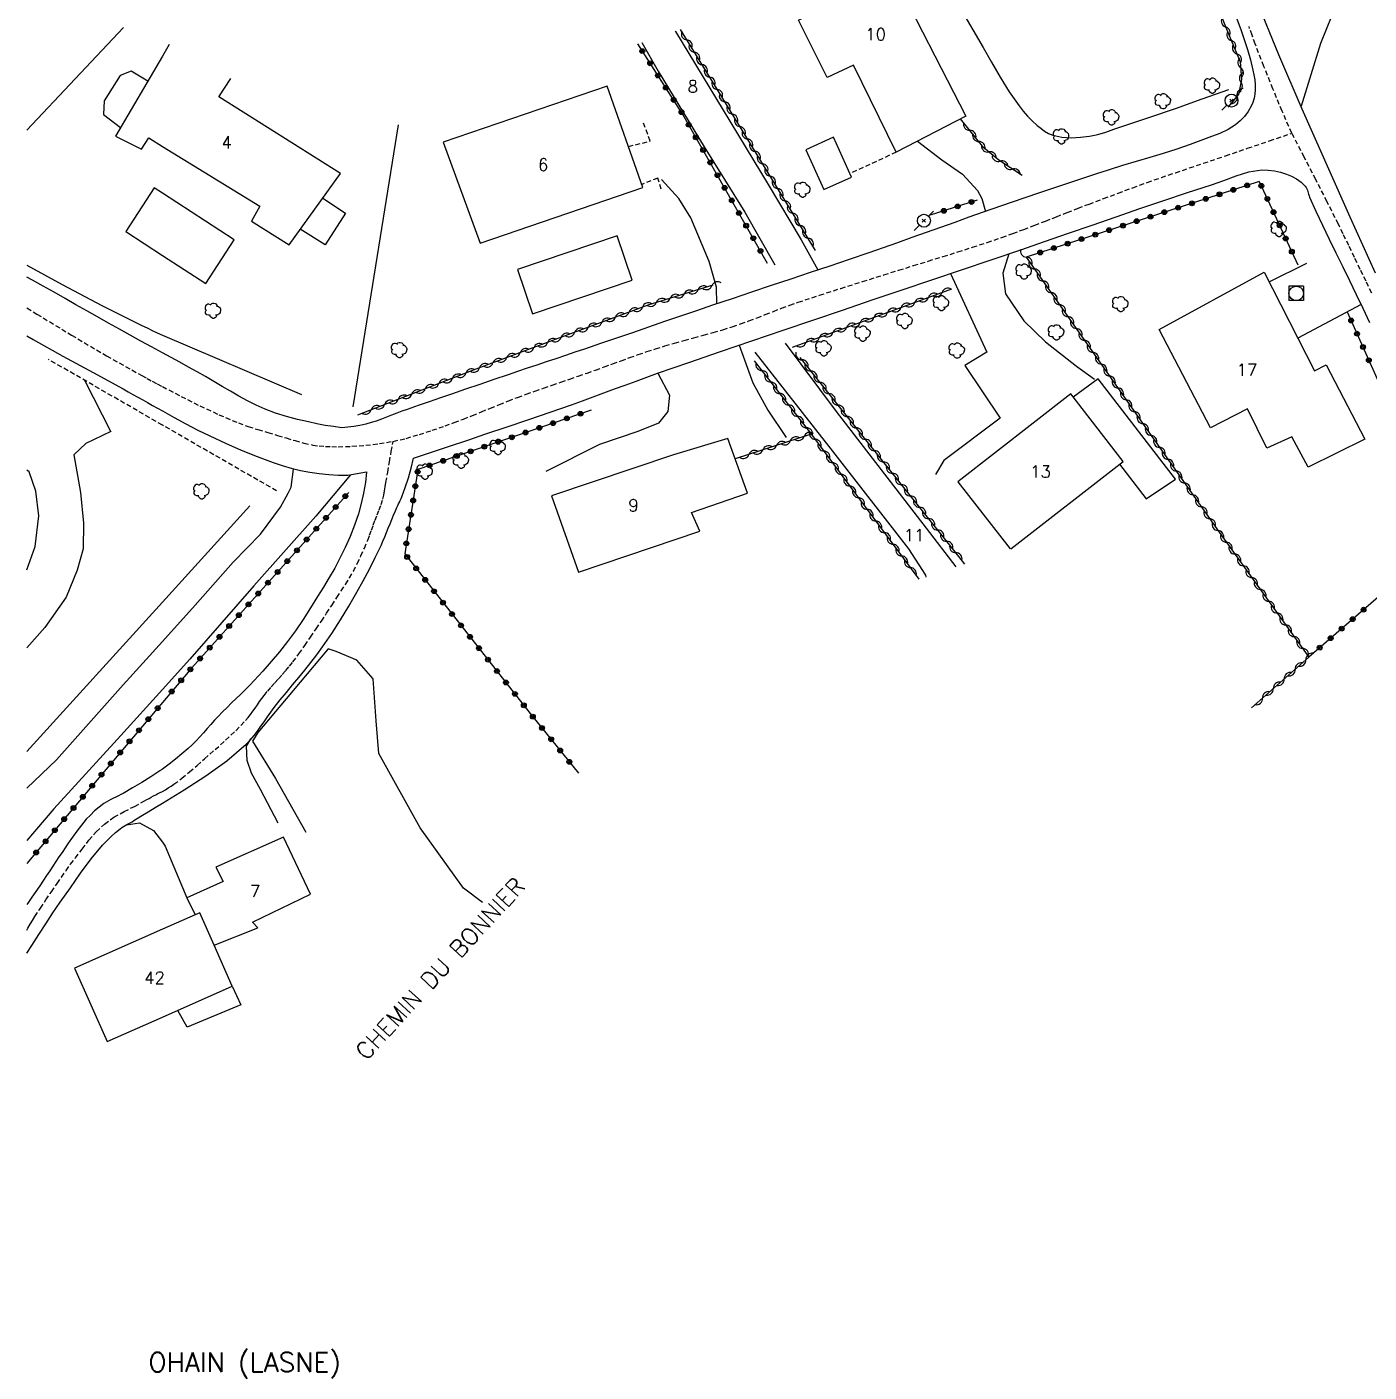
# Model space of a CAD drawing. Header units: millimetres. Extents: x 157000 to 158000, y 155000 to 156000.
# Drawn here: x 157000 to 157138.7, y 155485.5 to 155624.5 of the extents above; entities that cross this region are included whole.
import ezdxf
from ezdxf.enums import TextEntityAlignment as Align

# ---------------------------------------------------------------- set-up
doc = ezdxf.new("R2010")
doc.units = ezdxf.units.MM
doc.linetypes.add('DASHED', pattern=[0.75, 0.5, -0.25])
doc.layers.get('0').update_dxf_attribs({"linetype": 'CONTINUOUS'})
for name, color, linetype in [('W0001', 6, 'DASHED'), ('W0008', 7, 'CONTINUOUS'), ('W0017', 7, 'CONTINUOUS'), ('W0101', 7, 'CONTINUOUS'), ('W0104', 1, 'CONTINUOUS'), ('W0112', 1, 'DASHED'), ('W0300', 7, 'CONTINUOUS'), ('W0303', 7, 'CONTINUOUS'), ('W0310', 3, 'CONTINUOUS'), ('W0323', 7, 'CONTINUOUS'), ('W0330', 7, 'CONTINUOUS'), ('W0420', 7, 'CONTINUOUS'), ('W0473', 7, 'CONTINUOUS'), ('W0515', 5, 'CONTINUOUS'), ('W0980', 7, 'CONTINUOUS'), ('W0989', 7, 'CONTINUOUS'), ('W0991', 7, 'CONTINUOUS'), ('W1102', 7, 'CONTINUOUS')]:
    doc.layers.add(name, color=color, linetype=linetype)
doc.styles.get("Standard").update_dxf_attribs({"font": 'romans.shx', "width": 0.85})

# ---------------------------------------------------------------- blocks, each defined once
blk = doc.blocks.new('T300')
for p, q in [((-0.8, 0.51), (-0.86, 0.34)), ((-0.86, 0.34), (-0.86, 0.17)), ((-0.86, 0.17), (-0.74, 0.06)), ((-0.69, 0.63), (-0.8, 0.51)), ((-0.8, -0.06), (-0.74, 0.06)), ((-0.74, 0.06), (-0.69, 0.11)), ((-0.57, 0.69), (-0.69, 0.63)), ((-0.46, 0.69), (-0.57, 0.69)), ((-0.29, 0.63), (-0.46, 0.69)), ((-0.29, 0.63), (-0.17, 0.74)), ((-0.23, 0.57), (-0.29, 0.63)), ((-0.17, 0.74), (-0.06, 0.8)), ((-0.06, 0.8), (0.06, 0.8)), ((0.06, 0.8), (0.23, 0.74)), ((0.23, 0.74), (0.34, 0.63)), ((0.34, 0.63), (0.4, 0.51)), ((0.46, 0.46), (0.34, 0.46)), ((0.4, 0.51), (0.4, 0.46)), ((0.57, 0.4), (0.46, 0.46)), ((0.57, 0.4), (0.69, 0.29)), ((0.69, 0.29), (0.74, 0.17)), ((0.74, 0.06), (0.69, -0.17)), ((0.74, 0.17), (0.74, 0.06)), ((-0.8, -0.17), (-0.8, -0.06)), ((-0.8, -0.23), (-0.8, -0.17)), ((-0.74, -0.34), (-0.8, -0.23)), ((-0.69, -0.4), (-0.74, -0.34)), ((-0.51, -0.46), (-0.69, -0.4)), ((-0.4, -0.46), (-0.51, -0.46)), ((-0.4, -0.46), (-0.34, -0.46)), ((-0.34, -0.46), (-0.34, -0.4)), ((-0.34, -0.51), (-0.34, -0.46)), ((-0.29, -0.63), (-0.34, -0.51)), ((-0.17, -0.74), (-0.29, -0.63)), ((-0.06, -0.8), (-0.17, -0.74)), ((0.06, -0.8), (-0.06, -0.8)), ((0.17, -0.74), (0.06, -0.8)), ((0.23, -0.69), (0.17, -0.74)), ((0.29, -0.46), (0.23, -0.46)), ((0.29, -0.63), (0.23, -0.69)), ((0.46, -0.4), (0.29, -0.46)), ((0.34, -0.51), (0.29, -0.63)), ((0.34, -0.51), (0.34, -0.46)), ((0.57, -0.34), (0.46, -0.4)), ((0.63, -0.29), (0.57, -0.34)), ((0.69, -0.17), (0.63, -0.29))]:
    blk.add_line(p, q)
blk = doc.blocks.new('T420')
for p, q in [((0.75, 0.75), (-0.75, 0.75)), ((-0.75, 0.75), (-0.75, -0.75)), ((0.75, 0.75), (0.75, -0.75)), ((0.75, -0.75), (-0.75, -0.75))]:
    blk.add_line(p, q)
blk.add_ellipse((0, 0), major_axis=(-0.53, 0.53), ratio=1, start_param=3.926991, end_param=10.210176)
blk = doc.blocks.new('T473')
for p, q in [((-0.166667, 0.166667), (0.166667, -0.166667)), ((-0.166667, -0.166667), (0.166667, 0.166667)), ((0.500001, 0.500001), (1.000002, 1.000002)), ((-1.000002, -1.000002), (-0.500001, -0.500001))]:
    blk.add_line(p, q)
blk.add_ellipse((0, 0), major_axis=(0.471405, 0.471405), ratio=1, start_param=5.4977871438, end_param=11.780972451)
blk = doc.blocks.new('t310o')
at = {"color": 0, "linetype": 'Continuous'}
for centre, start, end in [((-0.5, 0.38), 216.8699, 323.1304), ((0.5, -0.37), 36.8699, 143.1303)]:
    blk.add_arc(centre, 0.625, start, end, dxfattribs=at)
blk = doc.blocks.new('t323o')
at = {"color": 0, "linetype": 'Continuous'}
for radius in [0.25, 0.15]:
    blk.add_circle((0, 0), radius, dxfattribs=at)

msp = doc.modelspace()

# ---------------------------------------------------------------- linework, layer by layer
at = {"layer": 'W0001'}
for points in [[(157130.72, 155613.48), (157129.73, 155615.77), (157128.78, 155618.07), (157127.85, 155620.39), (157126.95, 155622.71), (157126.62, 155623.61), (157126.31, 155624.51)], [(157037.84, 155581.64), (157039.21, 155581.95), (157040.56, 155582.34), (157041.89, 155582.78), (157043.22, 155583.24), (157044.16, 155583.58), (157045.11, 155583.94), (157046.04, 155584.31), (157046.97, 155584.69), (157047.9, 155585.07), (157048.84, 155585.45), (157049.77, 155585.82), (157050.71, 155586.18), (157051.61, 155586.5), (157052.5, 155586.83), (157053.4, 155587.14), (157054.3, 155587.45), (157055.2, 155587.76), (157056.1, 155588.07), (157056.99, 155588.39), (157057.89, 155588.7), (157058.77, 155589.01), (157059.66, 155589.33), (157060.54, 155589.65), (157061.42, 155589.97), (157062.3, 155590.29), (157063.18, 155590.6), (157064.07, 155590.91), (157064.96, 155591.2), (157065.95, 155591.5), (157066.94, 155591.79), (157067.94, 155592.07), (157068.93, 155592.34), (157069.93, 155592.61), (157070.93, 155592.89), (157071.92, 155593.18), (157072.9, 155593.49), (157073.76, 155593.79), (157074.62, 155594.09), (157075.47, 155594.41), (157076.31, 155594.74), (157077.16, 155595.07), (157078, 155595.39), (157078.85, 155595.71), (157079.71, 155596.01), (157081.92, 155596.75), (157084.14, 155597.45), (157086.36, 155598.15), (157088.58, 155598.85), (157090.11, 155599.33), (157091.63, 155599.8), (157093.16, 155600.27), (157094.69, 155600.74), (157096.21, 155601.21), (157097.74, 155601.7), (157099.25, 155602.2), (157100.77, 155602.71), (157101.9, 155603.12), (157103.03, 155603.54), (157104.16, 155603.97), (157105.28, 155604.41), (157106.41, 155604.85), (157107.53, 155605.29), (157108.65, 155605.73), (157109.78, 155606.16), (157111.28, 155606.73), (157112.79, 155607.29), (157114.29, 155607.85), (157115.8, 155608.4), (157117.25, 155608.91), (157118.71, 155609.4), (157120.16, 155609.89), (157121.61, 155610.38), (157123.89, 155611.15), (157126.17, 155611.93), (157128.44, 155612.7), (157130.72, 155613.48)], [(157130.72, 155613.48), (157131.91, 155611.18), (157133.1, 155608.88), (157134.28, 155606.57), (157135.44, 155604.25), (157136.04, 155603.03), (157136.64, 155601.8), (157137.23, 155600.57), (157137.82, 155599.34), (157138.42, 155598.11), (157139.01, 155596.88)], [(157000, 155595.43), (157001.04, 155594.79), (157004.62, 155592.61), (157008.23, 155590.48), (157011.89, 155588.43), (157012.42, 155588.15), (157012.95, 155587.86), (157013.47, 155587.58), (157014, 155587.3)], [(157014, 155587.3), (157015.93, 155586.29), (157017.88, 155585.31), (157019.85, 155584.39), (157021.86, 155583.54), (157022.86, 155583.17), (157023.87, 155582.85), (157024.89, 155582.56), (157025.91, 155582.26), (157026.81, 155581.99), (157027.71, 155581.71), (157028.63, 155581.45), (157029.55, 155581.26), (157030.2, 155581.17), (157030.86, 155581.11), (157031.51, 155581.09), (157032.17, 155581.08), (157033.59, 155581.13), (157035.02, 155581.23), (157036.43, 155581.4), (157037.84, 155581.64)], [(157014, 155545.47), (157014.31, 155545.64), (157014.61, 155545.82), (157014.91, 155546.01), (157015.2, 155546.2), (157016.02, 155546.82), (157016.81, 155547.47), (157017.59, 155548.15), (157018.35, 155548.83), (157019.45, 155549.79), (157020.54, 155550.75), (157021.6, 155551.74), (157022.61, 155552.79), (157022.87, 155553.1), (157023.12, 155553.42), (157023.36, 155553.75), (157023.59, 155554.08), (157023.82, 155554.41), (157024.05, 155554.74), (157024.29, 155555.07), (157024.53, 155555.39), (157024.89, 155555.83), (157025.26, 155556.26), (157025.63, 155556.69), (157026.01, 155557.11), (157026.39, 155557.54), (157026.76, 155557.97), (157027.13, 155558.4), (157027.48, 155558.85), (157028.11, 155559.68), (157028.71, 155560.53), (157029.3, 155561.39), (157029.89, 155562.25), (157030.44, 155563.06), (157030.98, 155563.88), (157031.51, 155564.69), (157032.04, 155565.51), (157032.48, 155566.19), (157032.92, 155566.86), (157033.35, 155567.53), (157033.75, 155568.23), (157034.15, 155569.01), (157034.53, 155569.8), (157034.88, 155570.6), (157035.22, 155571.41), (157035.42, 155571.93), (157035.61, 155572.45), (157035.8, 155572.97), (157035.98, 155573.49), (157036.19, 155574.03), (157036.4, 155574.56), (157036.61, 155575.1), (157036.78, 155575.65), (157036.88, 155576.08), (157036.96, 155576.52), (157037.03, 155576.95), (157037.1, 155577.39), (157037.29, 155578.45), (157037.47, 155579.51), (157037.66, 155580.58), (157037.84, 155581.64)], [(157000, 155531.13), (157000.11, 155531.32), (157000.34, 155531.73), (157000.58, 155532.13), (157000.83, 155532.53), (157001.39, 155533.4), (157001.96, 155534.25), (157002.54, 155535.1), (157003.12, 155535.94), (157003.58, 155536.61), (157004.05, 155537.28), (157004.52, 155537.94), (157005.01, 155538.59), (157005.71, 155539.5), (157006.41, 155540.41), (157007.17, 155541.29), (157008.01, 155542.09), (157008.99, 155542.79), (157010.05, 155543.38), (157011.12, 155543.92), (157012.17, 155544.49), (157012.4, 155544.62), (157012.62, 155544.74), (157012.85, 155544.86), (157013.08, 155544.99), (157013.31, 155545.11), (157013.54, 155545.23), (157013.77, 155545.35), (157014, 155545.47)]]:
    msp.add_lwpolyline(points, dxfattribs=at)
at = {"layer": 'W0008'}
for points in [[(157139.39, 155599.01), (157136.77, 155604.81), (157134.27, 155610.39), (157131.81, 155615.98), (157129.4, 155621.6), (157127.08, 155627.26)], [(157124.98, 155625.47), (157125.45, 155624.19), (157125.81, 155623.16), (157126.15, 155622.13), (157126.45, 155621.08), (157126.71, 155620.01), (157126.81, 155619.51), (157126.9, 155619), (157126.96, 155618.49), (157126.96, 155617.97), (157126.91, 155617.53), (157126.84, 155617.1), (157126.71, 155616.67), (157126.54, 155616.27), (157126.21, 155615.72), (157125.83, 155615.22), (157125.39, 155614.76), (157124.91, 155614.35), (157124.14, 155613.86), (157123.3, 155613.47), (157122.45, 155613.14), (157121.61, 155612.82), (157120.24, 155612.31), (157118.85, 155611.83), (157117.45, 155611.39), (157116.05, 155610.96), (157114.65, 155610.55), (157113.24, 155610.13), (157111.84, 155609.7), (157110.45, 155609.26), (157107.54, 155608.29), (157104.64, 155607.31), (157101.74, 155606.31), (157098.85, 155605.31), (157097.36, 155604.8), (157095.89, 155604.27), (157094.41, 155603.75), (157092.93, 155603.22), (157091.45, 155602.69), (157089.97, 155602.17), (157088.49, 155601.65), (157087.01, 155601.13), (157085, 155600.44), (157082.98, 155599.76), (157080.96, 155599.08), (157078.94, 155598.41), (157076.92, 155597.73), (157074.9, 155597.06), (157072.89, 155596.38), (157070.87, 155595.7), (157069.21, 155595.14), (157067.56, 155594.57), (157065.9, 155594.01), (157064.25, 155593.44), (157062.59, 155592.87), (157060.94, 155592.3), (157059.28, 155591.74), (157057.62, 155591.17), (157056.64, 155590.84), (157055.65, 155590.51), (157054.67, 155590.18), (157053.68, 155589.85), (157052.7, 155589.52), (157051.71, 155589.19), (157050.72, 155588.86), (157049.74, 155588.53), (157048.27, 155588.03), (157046.81, 155587.53), (157045.34, 155587.03), (157043.88, 155586.53), (157042.73, 155586.14), (157041.58, 155585.74), (157040.44, 155585.34), (157039.29, 155584.94), (157038.76, 155584.75), (157038.23, 155584.55), (157037.7, 155584.34), (157037.18, 155584.13), (157036.65, 155583.93), (157036.11, 155583.74), (157035.57, 155583.57), (157035.02, 155583.42), (157034.41, 155583.28), (157033.8, 155583.18), (157033.18, 155583.1), (157032.56, 155583.05)], [(157039.97, 155579.89), (157041.83, 155580.52), (157043.69, 155581.14), (157045.56, 155581.77), (157047.42, 155582.4), (157049.64, 155583.15), (157051.86, 155583.9), (157054.08, 155584.65), (157056.3, 155585.43), (157057.41, 155585.82), (157058.52, 155586.23), (157059.63, 155586.64), (157060.74, 155587.05), (157061.85, 155587.46), (157062.96, 155587.87), (157064.07, 155588.27), (157065.19, 155588.67), (157068.43, 155589.8), (157071.67, 155590.92), (157074.92, 155592.02), (157078.17, 155593.12), (157081.24, 155594.17), (157084.3, 155595.21), (157087.37, 155596.25), (157090.45, 155597.29), (157093.52, 155598.32), (157096.59, 155599.36), (157099.66, 155600.4), (157102.73, 155601.44), (157105.19, 155602.28), (157107.65, 155603.14), (157110.11, 155603.99), (157112.57, 155604.85), (157115.03, 155605.7), (157117.49, 155606.53), (157119.96, 155607.35), (157122.44, 155608.15), (157123.71, 155608.6), (157124.98, 155609.08), (157126.3, 155609.48), (157127.65, 155609.69), (157128.3, 155609.68), (157128.94, 155609.61), (157129.57, 155609.46), (157130.18, 155609.26), (157130.71, 155609.03), (157131.23, 155608.76), (157131.71, 155608.43), (157132.13, 155608.01), (157132.22, 155607.88), (157132.29, 155607.75), (157132.35, 155607.6), (157132.39, 155607.46), (157132.43, 155607.31), (157132.47, 155607.17), (157132.52, 155607.02), (157132.57, 155606.88), (157133.22, 155605.42), (157133.89, 155603.98), (157134.58, 155602.54), (157135.28, 155601.11), (157135.99, 155599.68), (157136.7, 155598.25), (157137.4, 155596.82), (157138.09, 155595.39), (157138.78, 155593.92)], [(157014, 155590.79), (157012.89, 155591.39), (157011.78, 155592), (157010.67, 155592.61), (157009.57, 155593.22), (157008.44, 155593.85), (157007.31, 155594.49), (157006.19, 155595.12), (157005.07, 155595.76), (157003.94, 155596.4), (157002.82, 155597.04), (157001.69, 155597.67), (157000.57, 155598.3), (157000, 155598.62)], [(157000, 155592.55), (157000.64, 155592.18), (157003.73, 155590.45), (157006.84, 155588.75), (157009.94, 155587.05), (157010.45, 155586.77), (157010.96, 155586.49), (157011.46, 155586.2), (157011.97, 155585.92), (157012.48, 155585.64), (157012.99, 155585.35), (157013.49, 155585.07), (157014, 155584.78)], [(157032.56, 155583.05), (157031.69, 155583.16), (157030.83, 155583.29), (157029.97, 155583.45), (157029.12, 155583.64), (157027.98, 155583.91), (157026.84, 155584.21), (157025.71, 155584.56), (157024.61, 155584.98), (157023.69, 155585.39), (157022.79, 155585.83), (157021.91, 155586.31), (157021.04, 155586.81), (157020.18, 155587.32), (157019.33, 155587.83), (157018.46, 155588.34), (157017.59, 155588.83), (157016.69, 155589.32), (157015.8, 155589.81), (157014.9, 155590.3), (157014, 155590.79)], [(157014, 155584.78), (157015.22, 155584.11), (157016.44, 155583.45), (157017.68, 155582.81), (157018.92, 155582.2), (157020.53, 155581.45), (157022.15, 155580.74), (157023.79, 155580.07), (157025.45, 155579.46), (157026.38, 155579.16), (157027.32, 155578.88), (157028.27, 155578.63), (157029.23, 155578.44), (157030.22, 155578.3), (157031.2, 155578.2), (157032.19, 155578.15), (157033.18, 155578.15)], [(157014, 155544.26), (157016.26, 155545.63), (157018.49, 155547.06), (157020.65, 155548.61), (157022.67, 155550.35), (157023.09, 155550.77), (157023.48, 155551.23), (157023.85, 155551.7), (157024.19, 155552.19), (157024.53, 155552.67), (157024.86, 155553.16), (157025.2, 155553.65), (157025.56, 155554.12), (157026.18, 155554.91), (157026.82, 155555.68), (157027.46, 155556.46), (157028.09, 155557.23), (157028.73, 155558), (157029.36, 155558.79), (157029.97, 155559.58), (157030.56, 155560.39), (157031.5, 155561.77), (157032.4, 155563.18), (157033.26, 155564.61), (157034.1, 155566.05), (157034.76, 155567.24), (157035.4, 155568.43), (157036.01, 155569.64), (157036.6, 155570.86), (157036.8, 155571.31), (157036.99, 155571.76), (157037.17, 155572.21), (157037.35, 155572.66), (157037.53, 155573.11), (157037.71, 155573.56), (157037.89, 155574.01), (157038.08, 155574.46), (157038.16, 155574.64), (157038.25, 155574.82), (157038.34, 155575), (157038.42, 155575.18), (157038.51, 155575.35), (157038.59, 155575.53), (157038.67, 155575.72), (157038.75, 155575.9), (157039.1, 155576.88), (157039.43, 155577.88), (157039.71, 155578.88), (157039.97, 155579.89)], [(157035.1, 155578.49), (157034.98, 155577.39), (157034.8, 155576.3), (157034.56, 155575.22), (157034.27, 155574.16), (157033.87, 155572.97), (157033.4, 155571.81), (157032.88, 155570.68), (157032.34, 155569.56), (157031.81, 155568.55), (157031.24, 155567.56), (157030.64, 155566.58), (157030.04, 155565.61), (157029.3, 155564.42), (157028.54, 155563.24), (157027.75, 155562.07), (157026.93, 155560.94), (157026.11, 155559.89), (157025.26, 155558.88), (157024.38, 155557.89), (157023.48, 155556.91), (157023.03, 155556.44), (157022.57, 155555.97), (157022.11, 155555.51), (157021.64, 155555.06), (157021.16, 155554.6), (157020.69, 155554.15), (157020.23, 155553.69), (157019.77, 155553.22), (157019.38, 155552.81), (157019, 155552.39), (157018.62, 155551.96), (157018.24, 155551.53), (157017.86, 155551.11), (157017.48, 155550.69), (157017.08, 155550.28), (157016.67, 155549.89), (157016.03, 155549.33), (157015.37, 155548.79), (157014.69, 155548.27), (157014, 155547.77)], [(157033.18, 155578.15), (157035.1, 155578.49)], [(157014, 155547.77), (157013.94, 155547.72), (157013.87, 155547.68), (157013.81, 155547.64), (157013.75, 155547.59), (157012.82, 155546.97), (157011.88, 155546.38), (157010.92, 155545.82), (157009.95, 155545.26), (157009.7, 155545.13), (157009.45, 155545), (157009.2, 155544.88), (157008.94, 155544.75), (157008.69, 155544.63), (157008.44, 155544.5), (157008.19, 155544.36), (157007.96, 155544.2), (157007.47, 155543.84), (157007, 155543.44), (157006.56, 155543.02), (157006.14, 155542.58), (157005.64, 155541.99), (157005.17, 155541.37), (157004.73, 155540.74), (157004.28, 155540.11), (157003.95, 155539.64), (157003.63, 155539.16), (157003.31, 155538.69), (157002.99, 155538.21), (157002.67, 155537.73), (157002.36, 155537.25), (157002.04, 155536.77), (157001.72, 155536.29), (157001.32, 155535.7), (157000.92, 155535.11), (157000.51, 155534.52), (157000.11, 155533.93), (157000, 155533.78)], [(157000, 155528.75), (157000.51, 155529.55), (157001.23, 155530.67), (157001.95, 155531.79), (157002.68, 155532.9), (157003.44, 155534), (157004.49, 155535.51), (157005.55, 155537.02), (157006.65, 155538.5), (157007.83, 155539.91), (157008.26, 155540.37), (157008.7, 155540.81), (157009.16, 155541.22), (157009.65, 155541.61), (157009.81, 155541.73), (157009.99, 155541.84), (157010.16, 155541.94), (157010.34, 155542.04), (157010.52, 155542.13), (157010.69, 155542.23), (157010.87, 155542.33), (157011.04, 155542.44), (157011.78, 155542.9), (157012.52, 155543.36), (157013.26, 155543.81), (157014, 155544.26)]]:
    msp.add_lwpolyline(points, dxfattribs=at)
at = {"layer": 'W0017'}
for points in [[(157144.89, 155665.96), (157144.6, 155663.2), (157143.82, 155658.43), (157142.28, 155648.01), (157140.38, 155639.84), (157137.9, 155632.84), (157135.46, 155627.11), (157133.71, 155622.77), (157131.71, 155616.28)], [(157067, 155624.02), (157067.02, 155623.99), (157071.95, 155615.88), (157076.63, 155608.18), (157080.03, 155602.46), (157081.75, 155599.36)], [(157063.56, 155622.85), (157065.24, 155619.91), (157069.99, 155612.08), (157074.21, 155605.34), (157077.3, 155599.88)], [(157092.05, 155612.65), (157094.55, 155610.74), (157096.71, 155609.24), (157098.26, 155607.58), (157098.7, 155606.74), (157099.08, 155605.39)], [(157071.31, 155595.85), (157071.27, 155597.57), (157070.53, 155600.24), (157068.61, 155604.74), (157067.37, 155606.73), (157065.58, 155608.71)], [(157101.48, 155601.02), (157100.88, 155599.02), (157101.14, 155596.87), (157103.05, 155594.08), (157105.28, 155591.93), (157108.47, 155589.42), (157110.34, 155588.06)], [(157095.45, 155598.98), (157099.21, 155590.86), (157096.95, 155589.49), (157100.58, 155584.02), (157094.77, 155579.65), (157093.9, 155578.21)], [(157128.39, 155598.12), (157132.29, 155600.07)], [(157137.91, 155595.77), (157131.36, 155592.29)], [(157073.63, 155591.58), (157075.03, 155587.7), (157076.58, 155584.86), (157078.46, 155582.05)], [(157075.25, 155590.87), (157083.25, 155580.64), (157091.13, 155570.53), (157092.89, 155567.8), (157092.91, 155567.62)], [(157096.04, 155568.66), (157092.99, 155572.66), (157083.67, 155584.74), (157078.39, 155591.8)], [(157005.95, 155587.96), (157008.66, 155582.63)], [(157065.21, 155588.68), (157066.43, 155586.4), (157066.23, 155584.71), (157065.29, 155583.51), (157063.14, 155582.64), (157059.19, 155581.32), (157053.62, 155578.51)], [(157008.66, 155582.64), (157006.09, 155581.42), (157004.86, 155580.25), (157005.55, 155576.36), (157005.86, 155573.2), (157005.81, 155570.52), (157005.19, 155568.33), (157004.05, 155565.52), (157001.87, 155562.41), (157000.01, 155560.3)], [(157000, 155568.36), (157000.86, 155570.77), (157001.25, 155573.94), (157000.92, 155576.48), (157000.23, 155578.49), (157000, 155578.65)], [(157014, 155560.96), (157017.38, 155564.7), (157021.33, 155569.16), (157024.13, 155572.04), (157026.2, 155574.85), (157027.02, 155576.3), (157027.33, 155576.9), (157027.54, 155578.76)], [(157033.43, 155578.19), (157029.86, 155573.91), (157023.45, 155566.7), (157016.84, 155559.14), (157014, 155555.99)], [(157000, 155545.79), (157003.05, 155548.72), (157009.94, 155556.48), (157014, 155560.96)], [(157014, 155555.99), (157009.71, 155551.23), (157002.78, 155543.65), (157000, 155540.38)], [(157025.98, 155542.17), (157024.16, 155545.65), (157023.23, 155547.36), (157022.75, 155548.67), (157022.68, 155550.13), (157023.15, 155550.9)], [(157010.3, 155542.01), (157011.63, 155542.21), (157013.1, 155541.41), (157014, 155540.21)], [(157014, 155540.21), (157014.29, 155539.82), (157016.54, 155534.48)]]:
    msp.add_lwpolyline(points, dxfattribs=at)
at = {"layer": 'W0101'}
for points in [[(157089.37, 155630.24), (157097.05, 155615.24), (157089.84, 155611.51), (157085.43, 155620.53), (157082.7, 155619.24), (157079.75, 155625.15)], [(157059.98, 155618.35), (157043.03, 155612.57), (157046.85, 155602.12), (157063.66, 155607.86)], [(157127.88, 155599.12), (157133.08, 155588.94), (157134.27, 155589.55), (157138.27, 155581.88), (157132.41, 155578.97), (157130.75, 155582.11), (157128.15, 155580.92), (157126.15, 155585.01), (157122.33, 155583.02), (157117.01, 155593.2)], [(157072.45, 155581.93), (157066.82, 155580.25), (157054.22, 155576.02), (157057.01, 155568.13), (157069.56, 155572.37), (157068.7, 155574.3), (157074.47, 155576.27)]]:
    msp.add_lwpolyline(points, close=True, dxfattribs=at)
for points in [[(157014.69, 155622.65), (157014, 155621.46)], [(157014, 155621.46), (157009.16, 155613.17), (157011.84, 155611.83), (157012.6, 155612.99), (157014, 155612.12)], [(157014, 155612.12), (157024.08, 155605.93), (157023.21, 155604.41), (157027.1, 155601.95), (157032.41, 155609.32), (157019.82, 155617.24), (157021.08, 155619.14)], [(157107.89, 155586.54), (157096.22, 155577.47), (157101.62, 155570.52)], [(157101.69, 155570.54), (157113.31, 155579.57), (157107.89, 155586.54)], [(157019.36, 155529.57), (157023.86, 155531.35), (157023.31, 155531.95), (157029.3, 155534.84), (157026.52, 155540.74), (157019.53, 155537.65), (157020.27, 155536.16), (157016.54, 155534.48), (157017.38, 155532.71)], [(157017.38, 155532.71), (157014, 155531.21)], [(157014, 155531.21), (157004.91, 155527.18), (157008.31, 155519.62), (157014, 155522.13)], [(157014, 155522.13), (157021.23, 155525.32), (157019.36, 155529.57)]]:
    msp.add_lwpolyline(points, dxfattribs=at)
at = {"layer": 'W0104'}
for points in [[(157012.49, 155618.87), (157010.79, 155619.88), (157009.65, 155619.46), (157007.98, 155616.83), (157007.9, 155615.43), (157009.68, 155614.06)], [(157030.57, 155606.76), (157032.93, 155605.21), (157030.83, 155601.94), (157028.26, 155603.57)], [(157118.7, 155577.73), (157110.73, 155588.11), (157108.15, 155586.21)], [(157112.93, 155579.28), (157115.68, 155575.71), (157118.7, 155577.73)], [(157021.23, 155525.32), (157022.12, 155523.41), (157016.56, 155521.09), (157015.59, 155522.83)]]:
    msp.add_lwpolyline(points, dxfattribs=at)
msp.add_lwpolyline([(157080.49, 155611.78), (157082.35, 155607.65), (157085.23, 155608.94), (157083.38, 155613.08)], close=True, dxfattribs=at)
at = {"layer": 'W0112'}
for points in [[(157062.17, 155612.12), (157064.42, 155612.66), (157063.7, 155614.61)], [(157089.84, 155611.51), (157085.07, 155609.32)], [(157065.56, 155607.7), (157065.2, 155608.83), (157063.55, 155608.19)], [(157014, 155583.32), (157002.24, 155590.1)], [(157025.81, 155576.52), (157014, 155583.32)]]:
    msp.add_lwpolyline(points, dxfattribs=at)
at = {"layer": 'W0300'}
for points in [[(157096.47, 155626.42), (157098.82, 155622.34), (157099.7, 155620.81), (157100.59, 155619.27), (157101.52, 155617.76), (157102.55, 155616.31), (157102.97, 155615.77), (157103.42, 155615.25), (157103.9, 155614.75), (157104.42, 155614.29), (157104.79, 155613.99), (157105.17, 155613.71), (157105.58, 155613.47), (157106.03, 155613.29), (157106.97, 155613.08), (157107.93, 155613.02), (157108.89, 155613.06), (157109.83, 155613.17), (157110.69, 155613.34), (157111.52, 155613.6), (157112.34, 155613.9), (157113.15, 155614.19), (157115.94, 155615.11), (157118.71, 155616.05), (157121.48, 155617.02), (157124.24, 155618.01)], [(157023.04, 155574.98), (157014, 155565.02)], [(157014, 155565.02), (157000, 155549.6)]]:
    msp.add_lwpolyline(points, dxfattribs=at)
at = {"layer": 'W0303'}
for points in [[(157009.97, 155624.41), (157000, 155613.81)], [(157033.73, 155585.2), (157038.42, 155614.34)], [(157000, 155599.86), (157003.63, 155597.84), (157007.74, 155595.68), (157011.89, 155593.61), (157012.42, 155593.36), (157012.95, 155593.1), (157013.47, 155592.85), (157014, 155592.6)], [(157014, 155592.6), (157028.37, 155586.49)]]:
    msp.add_lwpolyline(points, dxfattribs=at)
at = {"layer": 'W0310'}
for points in [[(157118.03, 155640.17), (157120.77, 155632.36), (157123.94, 155624.34), (157125.39, 155620.87), (157125.53, 155619.03), (157125.22, 155617.49), (157124.12, 155616.18)], [(157081.51, 155601.37), (157070.97, 155618.64), (157067.55, 155624.2)], [(157102.85, 155609.11), (157100.44, 155610.7), (157098.92, 155611.98), (157096.5, 155614.96)], [(157103.29, 155600.68), (157115.77, 155582.83), (157123.21, 155572.26), (157132.48, 155559.33), (157126.58, 155554.1)], [(157070.91, 155597.77), (157064.27, 155595.76), (157054.61, 155592.15), (157046.39, 155589.09), (157034.18, 155584.35)], [(157095.57, 155597.38), (157079.09, 155591.33)], [(157075.17, 155589.96), (157080.99, 155582.49), (157092.2, 155567.38)], [(157096.94, 155568.96), (157095.95, 155570.21), (157079.93, 155590.3)], [(157081.06, 155582.39), (157073.2, 155579.82)]]:
    msp.add_lwpolyline(points, dxfattribs=at)
at = {"layer": 'W0323'}
for points in [[(157076.56, 155600.02), (157067.8, 155615.41), (157063.13, 155622.71)], [(157127.37, 155608.5), (157103.29, 155600.68)], [(157127.37, 155608.5), (157131.36, 155599.88)], [(157098.23, 155606.57), (157093.35, 155605.01)], [(157136.46, 155595.02), (157146.86, 155571.78), (157132.48, 155559.33)], [(157058.32, 155584.87), (157040.42, 155578.74), (157039.05, 155570), (157052.03, 155553.52), (157057, 155547.35)], [(157033.27, 155576.37), (157017.04, 155558.24), (157014, 155554.65)], [(157014, 155554.65), (157006.87, 155546.21), (157000, 155538)]]:
    msp.add_lwpolyline(points, dxfattribs=at)
at = {"layer": 'W0330'}
for points in [[(157031.15, 155560.21), (157026.81, 155555.03), (157023.86, 155551.56), (157023.33, 155550.67), (157025.69, 155546.8), (157028.84, 155541.24)], [(157047.1, 155533.97), (157045.11, 155535.45), (157040.66, 155541.71), (157036.36, 155549.39), (157036.1, 155552.74), (157035.79, 155557.11), (157034.1, 155559.01), (157031.95, 155559.93), (157031.15, 155560.21)]]:
    msp.add_lwpolyline(points, dxfattribs=at)
at = {"layer": 'W0515'}
for points in [[(157014, 155607.28), (157013.16, 155607.83), (157010.23, 155603.31), (157014, 155600.86)], [(157021.43, 155602.47), (157014, 155607.28)], [(157014, 155600.86), (157018.5, 155597.95), (157021.43, 155602.47)]]:
    msp.add_lwpolyline(points, dxfattribs=at)
msp.add_lwpolyline([(157061.01, 155602.87), (157050.71, 155599.39), (157052.26, 155594.8), (157062.56, 155598.28)], close=True, dxfattribs=at)
at = {"layer": 'W1102'}
for points in [[(157017.88, 155532.93), (157017.38, 155532.71)], [(157019.36, 155529.57), (157017.88, 155532.93)]]:
    msp.add_lwpolyline(points, dxfattribs=at)

# ---------------------------------------------------------------- block references
at = {"layer": 'W0300'}
for p in [(157122.52, 155618.4), (157117.45, 155616.79), (157112.11, 155615.12), (157106.93, 155613.15), (157080.18, 155607.64), (157129.42, 155603.59), (157103.07, 155599.19), (157094.52, 155595.92), (157113.05, 155595.82), (157019.27, 155595.13), (157090.74, 155594.07), (157086.4, 155592.77), (157106.42, 155592.89), (157082.37, 155591.25), (157038.52, 155591.07), (157096.15, 155591.02), (157048.7, 155581.05), (157044.89, 155579.64), (157041.15, 155578.5), (157018.08, 155576.48)]:
    msp.add_blockref('T300', p, dxfattribs=at)
at = {"layer": 'W0310'}
for p, rotation in [((157123.9, 155624.45), 291.613846439678), ((157068.21, 155623.13), 121.6192927718383), ((157124.48, 155623.06), 292.6784615523468), ((157069, 155621.85), 121.6192927718383), ((157125.06, 155621.68), 292.6784615523468), ((157069.78, 155620.57), 121.6192927718383), ((157125.44, 155620.25), 274.2249308284307), ((157070.57, 155619.29), 121.6192927718383), ((157125.47, 155618.76), 258.446379164773), ((157071.35, 155618.01), 121.3780175898154), ((157072.13, 155616.73), 121.3780175898154), ((157125.08, 155617.33), 230.2975173869888), ((157072.92, 155615.45), 121.3780175898154), ((157073.7, 155614.17), 121.3780175898154), ((157097.45, 155613.79), 129.0612385700573), ((157074.48, 155612.89), 121.3780175898154), ((157098.39, 155612.63), 129.0612385700573), ((157075.26, 155611.61), 121.3780175898154), ((157099.43, 155611.55), 139.9025772450325), ((157100.59, 155610.6), 146.540785286137), ((157076.04, 155610.33), 121.3780175898154), ((157076.82, 155609.05), 121.3780175898154), ((157101.84, 155609.77), 146.540785286137), ((157077.6, 155607.77), 121.3780175898154), ((157078.38, 155606.49), 121.3780175898154), ((157079.16, 155605.21), 121.3780175898154), ((157079.94, 155603.93), 121.3780175898154), ((157080.73, 155602.65), 121.3780175898154), ((157103.29, 155600.68), 304.9624978463188), ((157104.15, 155599.45), 304.9624978463188), ((157105.01, 155598.22), 304.9624978463188), ((157069.36, 155597.3), 196.807784346589), ((157070.8, 155597.73), 196.807784346589), ((157094.58, 155597.02), 200.1785945368564), ((157105.87, 155596.99), 304.9624978463188), ((157063.63, 155595.52), 200.5163973160946), ((157065.05, 155596), 196.807784346589), ((157066.49, 155596.43), 196.807784346589), ((157067.92, 155596.87), 196.807784346589), ((157090.35, 155595.47), 200.1785945368564), ((157091.76, 155595.98), 200.1785945368564), ((157093.17, 155596.5), 200.1785945368564), ((157106.73, 155595.76), 304.9624978463188), ((157060.82, 155594.47), 200.5163973160946), ((157062.23, 155595), 200.5163973160946), ((157087.54, 155594.43), 200.1785945368564), ((157088.95, 155594.95), 200.1785945368564), ((157107.59, 155594.53), 304.9624978463188), ((157056.61, 155592.89), 200.5163973160946), ((157058.01, 155593.42), 200.5163973160946), ((157059.42, 155593.94), 200.5163973160946), ((157083.31, 155592.88), 200.1785945368564), ((157084.72, 155593.4), 200.1785945368564), ((157086.13, 155593.91), 200.1785945368564), ((157108.45, 155593.3), 304.9624978463188), ((157052.39, 155591.32), 200.3902477872205), ((157053.8, 155591.84), 200.3902477872205), ((157055.2, 155592.37), 200.5163973160946), ((157080.5, 155591.84), 200.1785945368564), ((157081.91, 155592.36), 200.1785945368564), ((157109.31, 155592.07), 304.9624978463188), ((157049.58, 155590.28), 200.3902477872205), ((157050.98, 155590.8), 200.3902477872205), ((157080.11, 155590.07), 128.5609018346827), ((157110.17, 155590.84), 304.9624978463188), ((157111.03, 155589.61), 304.9624978463188), ((157045.37, 155588.69), 201.2008842672182), ((157046.77, 155589.23), 200.3902477872205), ((157048.17, 155589.75), 200.3902477872205), ((157075.96, 155588.95), 307.9461176105312), ((157081.04, 155588.9), 128.5609018346827), ((157111.89, 155588.39), 304.9624978463188), ((157042.57, 155587.61), 201.2008842672182), ((157043.97, 155588.15), 201.2008842672182), ((157076.88, 155587.76), 307.9461176105312), ((157081.98, 155587.73), 128.5609018346827), ((157112.75, 155587.16), 304.9624978463188), ((157038.37, 155585.98), 201.2008842672182), ((157039.77, 155586.52), 201.2008842672182), ((157041.17, 155587.07), 201.2008842672182), ((157077.8, 155586.58), 307.9461176105312), ((157078.73, 155585.4), 307.9461176105312), ((157082.91, 155586.56), 128.5609018346827), ((157083.85, 155585.38), 128.5609018346827), ((157113.61, 155585.93), 304.9624978463188), ((157035.58, 155584.9), 201.2008842672182), ((157036.97, 155585.44), 201.2008842672182), ((157079.65, 155584.22), 307.9461176105312), ((157084.79, 155584.21), 128.5609018346827), ((157114.47, 155584.7), 304.9624978463188), ((157080.57, 155583.03), 307.9461176105312), ((157085.72, 155583.04), 128.5609018346827), ((157115.33, 155583.47), 304.9624978463188), ((157078.9, 155581.69), 198.1327494552265), ((157080.33, 155582.15), 198.1327494552265), ((157081.48, 155581.84), 306.5706775281525), ((157086.66, 155581.86), 128.5609018346827), ((157116.19, 155582.24), 305.1230543471107), ((157074.63, 155580.29), 198.1327494552265), ((157076.05, 155580.75), 198.1327494552265), ((157077.48, 155581.22), 198.1327494552265), ((157082.37, 155580.63), 306.5706775281525), ((157087.59, 155580.69), 128.5609018346827), ((157117.05, 155581.01), 305.1230543471107), ((157083.26, 155579.43), 306.5706775281525), ((157088.53, 155579.52), 128.5609018346827), ((157117.92, 155579.79), 305.1230543471107), ((157118.78, 155578.56), 305.1230543471107), ((157084.16, 155578.22), 306.5706775281525), ((157089.46, 155578.34), 128.5609018346827), ((157090.4, 155577.17), 128.5609018346827), ((157119.64, 155577.33), 305.1230543471107), ((157085.05, 155577.02), 306.5706775281525), ((157085.95, 155575.81), 306.5706775281525), ((157091.33, 155576), 128.5609018346827), ((157120.5, 155576.11), 305.1230543471107), ((157086.84, 155574.61), 306.5706775281525), ((157092.27, 155574.83), 128.5609018346827), ((157121.37, 155574.88), 305.1230543471107), ((157087.73, 155573.4), 306.5706775281525), ((157093.2, 155573.65), 128.5609018346827), ((157122.23, 155573.65), 305.1230543471107), ((157088.63, 155572.2), 306.5706775281525), ((157094.14, 155572.48), 128.5609018346827), ((157123.09, 155572.42), 305.1230543471107), ((157089.52, 155571), 306.5706775281525), ((157095.07, 155571.31), 128.5609018346827), ((157096.01, 155570.13), 128.5254217453916), ((157123.97, 155571.21), 305.6599738272135), ((157090.41, 155569.79), 306.5706775281525), ((157124.84, 155569.99), 305.6599738272135), ((157125.72, 155568.77), 305.6599738272135), ((157091.31, 155568.59), 306.5706775281525), ((157126.59, 155567.55), 305.6599738272135), ((157127.46, 155566.33), 305.6599738272135), ((157128.34, 155565.11), 305.6599738272135), ((157129.21, 155563.89), 305.6599738272135), ((157130.09, 155562.67), 305.6599738272135), ((157130.96, 155561.46), 305.6599738272135), ((157131.84, 155560.24), 305.6599738272135), ((157132.19, 155559.08), 221.5385594800224), ((157131.07, 155558.08), 221.5385594800224), ((157129.95, 155557.09), 221.5385594800224), ((157127.7, 155555.1), 221.5385594800224), ((157128.82, 155556.09), 221.5385594800224)]:
    msp.add_blockref('t310o', p, dxfattribs=dict(at, rotation=rotation))
at = {"layer": 'W0323'}
for p, rotation in [((157063.6, 155621.97), 122.6709787405957), ((157064.41, 155620.71), 122.6709787405957), ((157065.22, 155619.44), 122.6709787405957), ((157066.03, 155618.18), 122.6709787405957), ((157066.84, 155616.92), 122.6709787405957), ((157067.65, 155615.66), 122.6709787405957), ((157068.4, 155614.36), 119.6325171036662), ((157069.14, 155613.06), 119.6325171036662), ((157069.89, 155611.75), 119.6325171036662), ((157070.63, 155610.45), 119.6325171036662), ((157071.37, 155609.14), 119.6325171036662), ((157072.11, 155607.84), 119.6325171036662), ((157123.26, 155607.17), 197.9869992402369), ((157124.69, 155607.63), 197.9869992402369), ((157126.12, 155608.09), 197.9869992402369), ((157127.58, 155608.05), 294.7873559850819), ((157072.85, 155606.54), 119.6325171036662), ((157094.77, 155605.46), 197.7531827742673), ((157096.2, 155605.92), 197.7531827742673), ((157097.63, 155606.38), 197.7531827742673), ((157118.98, 155605.78), 197.9869992402369), ((157120.41, 155606.24), 197.9869992402369), ((157121.84, 155606.7), 197.9869992402369), ((157128.21, 155606.69), 294.7873559850819), ((157073.59, 155605.23), 119.6325171036662), ((157114.7, 155604.39), 197.9869992402369), ((157116.13, 155604.85), 197.9869992402369), ((157117.56, 155605.32), 197.9869992402369), ((157128.84, 155605.32), 294.7873559850819), ((157074.34, 155603.93), 119.6325171036662), ((157110.42, 155603), 197.9869992402369), ((157111.85, 155603.46), 197.9869992402369), ((157113.28, 155603.93), 197.9869992402369), ((157129.47, 155603.96), 294.7873559850819), ((157075.08, 155602.63), 119.6325171036662), ((157075.82, 155601.32), 119.6325171036662), ((157106.14, 155601.61), 197.9869992402369), ((157107.57, 155602.07), 197.9869992402369), ((157109, 155602.54), 197.9869992402369), ((157130.1, 155602.6), 294.7873559850819), ((157104.72, 155601.15), 197.9869992402369), ((157130.73, 155601.24), 294.7873559850819), ((157136.86, 155594.13), 294.1034779097057), ((157137.47, 155592.76), 294.1034779097057), ((157138.09, 155591.39), 294.1034779097057), ((157138.7, 155590.02), 294.1034779097057), ((157054.38, 155583.52), 198.902377606076), ((157055.8, 155584.01), 198.902377606076), ((157057.22, 155584.49), 198.902377606076), ((157050.12, 155582.06), 198.902377606076), ((157051.54, 155582.55), 198.902377606076), ((157052.96, 155583.04), 198.902377606076), ((157045.86, 155580.61), 198.902377606076), ((157047.28, 155581.09), 198.902377606076), ((157048.7, 155581.58), 198.902377606076), ((157041.61, 155579.15), 198.902377606076), ((157043.02, 155579.63), 198.902377606076), ((157044.44, 155580.12), 198.902377606076), ((157040.38, 155578.5), 261.0849475889285), ((157040.15, 155577.01), 261.0849475889285), ((157031.91, 155574.85), 228.1541623687764), ((157032.91, 155575.97), 228.1541623687764), ((157039.92, 155575.53), 261.0849475889285), ((157030.91, 155573.73), 228.1541623687764), ((157039.69, 155574.05), 261.0849475889285), ((157029.91, 155572.61), 228.1541623687764), ((157039.45, 155572.57), 261.0849475889285), ((157028.91, 155571.5), 228.1541623687764), ((157039.22, 155571.09), 261.0849475889285), ((157027.91, 155570.38), 228.1541623687764), ((157039.3, 155569.69), 308.2093816979198), ((157025.91, 155568.14), 228.1541623687764), ((157026.91, 155569.26), 228.1541623687764), ((157040.23, 155568.51), 308.2093816979198), ((157024.91, 155567.03), 228.1541623687764), ((157041.16, 155567.33), 308.2093816979198), ((157023.91, 155565.91), 228.1541623687764), ((157042.08, 155566.15), 308.2093816979198), ((157022.9, 155564.79), 228.1541623687764), ((157043.01, 155564.97), 308.2093816979198), ((157043.94, 155563.79), 308.2093816979198), ((157138.15, 155564.24), 220.8800761920944), ((157020.9, 155562.56), 228.1541623687764), ((157021.9, 155563.67), 228.1541623687764), ((157044.87, 155562.62), 308.2093816979198), ((157137.02, 155563.26), 220.8800761920944), ((157019.9, 155561.44), 228.1541623687764), ((157045.8, 155561.44), 308.2093816979198), ((157134.75, 155561.3), 220.8800761920944), ((157135.89, 155562.28), 220.8800761920944), ((157018.9, 155560.32), 228.1541623687764), ((157046.72, 155560.26), 308.2093816979198), ((157133.62, 155560.32), 220.8800761920944), ((157017.9, 155559.2), 228.1541623687764), ((157047.65, 155559.08), 308.2093816979198), ((157015.94, 155556.94), 229.7999535053827), ((157016.9, 155558.08), 229.7999535053827), ((157048.58, 155557.9), 308.2093816979198), ((157014.97, 155555.79), 229.7999535053827), ((157049.51, 155556.72), 308.2093816979198), ((157050.44, 155555.54), 308.2093816979198), ((157013.52, 155554.07), 229.7999535055443), ((157051.36, 155554.36), 308.2093816979198), ((157012.55, 155552.93), 229.7999535055443), ((157052.29, 155553.19), 308.8647832274086), ((157011.58, 155551.78), 229.7999535055443), ((157053.24, 155552.02), 308.8647832274086), ((157010.61, 155550.64), 229.7999535055443), ((157054.18, 155550.85), 308.8647832274086), ((157009.64, 155549.49), 229.7999535055443), ((157055.12, 155549.69), 308.8647832274086), ((157056.06, 155548.52), 308.8647832274086), ((157007.71, 155547.2), 229.7999535055443), ((157008.68, 155548.35), 229.7999535055443), ((157006.74, 155546.05), 230.0584580694526), ((157005.78, 155544.9), 230.0584580694526), ((157004.82, 155543.75), 230.0584580694526), ((157003.85, 155542.6), 230.0584580694526), ((157001.93, 155540.3), 230.0584580694526), ((157002.89, 155541.45), 230.0584580694526), ((157000.96, 155539.15), 230.0584580694526)]:
    msp.add_blockref('t323o', p, dxfattribs=dict(at, rotation=rotation))
at = {"layer": 'W0420'}
msp.add_blockref('T420', (157131.19, 155596.93), dxfattribs=at)
at = {"layer": 'W0473'}
for p in [(157124.5, 155616.85), (157092.71, 155604.44)]:
    msp.add_blockref('T473', p, dxfattribs=at)

# ---------------------------------------------------------------- texts
at = {"layer": 'W0980'}
msp.add_text('OHAIN (LASNE)', height=2, dxfattribs=at).set_placement((157022.5, 155486.33), align=Align.MIDDLE)
at = {"layer": 'W0989'}
msp.add_text('CHEMIN DU BONNIER', height=1.75, rotation=47.4232, dxfattribs=at).set_placement((157035.09, 155517.56))
at = {"layer": 'W0991'}
for s, p in [('10', (157087.72, 155623.71)), ('8', (157068.83, 155618.32)), ('4', (157020.65, 155612.54)), ('6', (157053.36, 155610.23)), ('17', (157126.1, 155589.04)), ('13', (157104.76, 155578.52)), ('9', (157062.7, 155575.03)), ('11', (157091.69, 155571.95)), ('7', (157023.59, 155535.15)), ('42', (157013.19, 155526.2))]:
    msp.add_text(s, height=1.25, dxfattribs=at).set_placement(p, align=Align.MIDDLE_CENTER)

doc.saveas('drawing.dxf')
